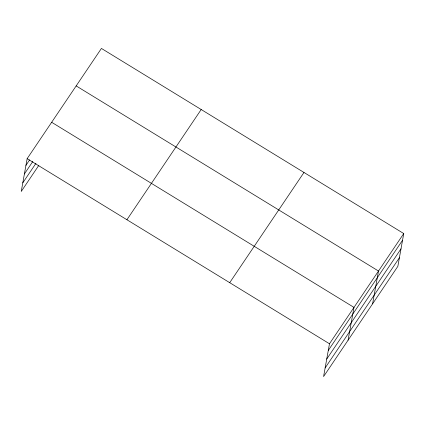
<?xml version="1.0" encoding="UTF-8"?>
<svg xmlns="http://www.w3.org/2000/svg" width="425" height="425" viewBox="0 0 425 425"><rect width="100%" height="100%" fill="white"/><g stroke="black" fill="none" stroke-linecap="round" stroke-linejoin="round"><path stroke-width="0.64" d="M403.75 233.553L329.481 343.772L323.579 376.566L397.848 266.348L403.75 233.553L101.421 48.434L27.152 158.653L21.25 191.447L38.808 165.389M348.086 340.197L353.988 307.397L51.659 122.278M372.598 303.822L378.5 271.028L76.171 85.908M25.946 165.346L29.607 159.917M24.395 173.958L32.81 161.473M22.801 182.835L35.971 163.29M126.921 219.741L201.19 109.522M229.712 282.683L303.981 172.465M328.275 350.466L402.544 240.247M326.724 359.077L400.998 248.864M325.125 367.954L399.399 257.736M27.152 158.653L329.481 343.772"/></g></svg>
